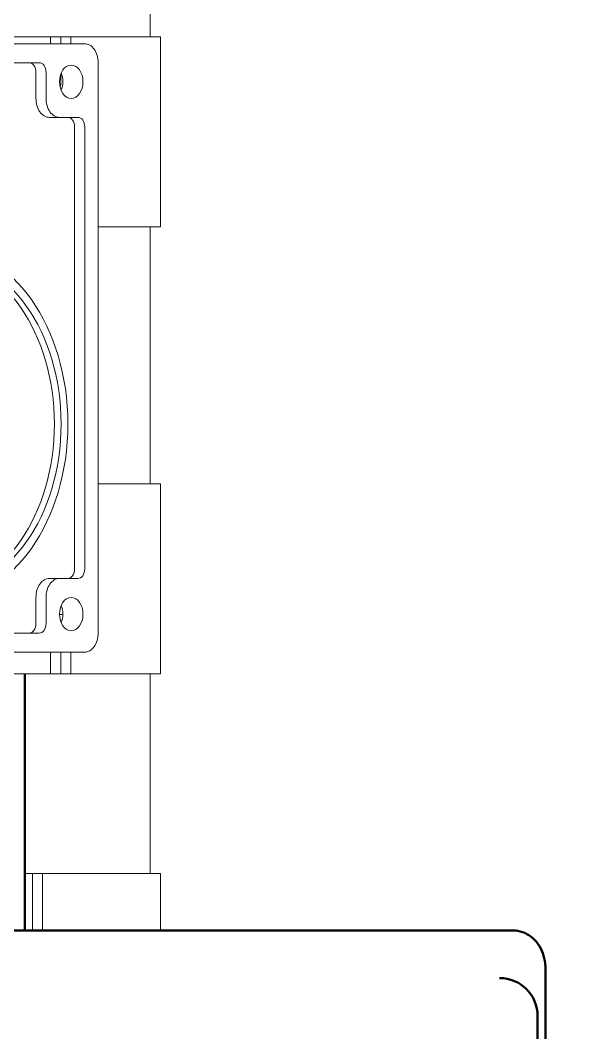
# Model space of a CAD drawing. Header units: inches. Extents: x 20 to 536, y 6 to 344.
# Drawn here: x 303.05 to 310.49, y 102.56 to 115.88 of the extents above; entities that cross this region are included whole.
import ezdxf

# ---------------------------------------------------------------- set-up
doc = ezdxf.new("R2010")
doc.units = ezdxf.units.IN
doc.header["$LTSCALE"] = 16
doc.header["$MEASUREMENT"] = 0
doc.layers.add('Symbol (ANSI)', color=7, linetype='Continuous', lineweight=25)
doc.layers.add('Visible (ANSI)', color=7, linetype='Continuous', lineweight=50)
doc.styles.add('Standard D-E', font='arial.ttf')
doc.dimstyles.new('in [mm] D-E NeptuneBenson$7', dxfattribs={"dimscale": 16, "dimtxt": 0.15, "dimasz": 0.098425, "dimexe": 0.125, "dimexo": 0.063, "dimgap": 0.031496, "dimtad": 0, "dimtih": 1, "dimtoh": 1, "dimdec": 4, "dimrnd": 1e-08, "dimzin": 3, "dimdsep": 46, "dimlunit": 5, "dimtxsty": 'Standard D-E', "dimcen": 0.09, "dimdle": 0.393701, "dimclrd": 256, "dimclre": 256, "dimclrt": 256, "dimadec": 1, "dimazin": 1, "dimtfac": 1, "dimtofl": 0, "dimtmove": 0, "dimatfit": 3, "dimfxl": 1, "dimfrac": 1, "dimtolj": 1, "dimtzin": 4, "dimlwd": -1, "dimlwe": -1, "dimarcsym": 0})

msp = doc.modelspace()

# ---------------------------------------------------------------- linework, layer by layer
at = {"layer": 'Visible (ANSI)', "linetype": 'Continuous', "lineweight": 18}
for p, q in [((304.75421, 127.65734), (304.75421, 115.65734)), ((294.347, 115.56734), (303.89294, 115.56734)), ((303.44393, 115.65734), (294.39296, 115.65734)), ((303.44393, 115.56734), (303.44393, 115.65734)), ((303.44393, 115.65734), (303.58005, 115.65734)), ((303.58005, 115.65734), (303.71263, 115.65734)), ((303.58005, 115.56734), (303.58005, 115.65734)), ((303.71263, 115.65734), (303.71263, 115.56734)), ((304.76152, 115.65734), (303.71263, 115.65734)), ((304.76152, 115.65734), (304.88966, 115.65734)), ((304.88966, 113.15734), (304.88966, 115.65734)), ((294.94362, 115.31731), (303.29632, 115.31731)), ((304.06972, 115.31734), (304.06972, 107.81734)), ((303.25213, 114.84859), (303.25213, 115.19231)), ((303.38471, 115.19231), (303.38471, 114.84859)), ((303.58005, 115.06734), (303.58005, 115.17124)), ((303.4289, 114.59859), (303.56149, 114.59859)), ((303.56149, 114.59859), (303.80453, 114.59859)), ((303.76034, 108.66109), (303.76034, 114.47359)), ((303.89292, 114.47359), (303.89292, 108.66109)), ((304.06972, 113.15734), (304.76152, 113.15734)), ((304.75421, 113.15734), (304.75421, 109.78234)), ((304.88966, 113.15734), (304.76152, 113.15734)), ((304.76152, 109.78234), (304.06972, 109.78234)), ((304.76152, 109.78234), (304.88966, 109.78234)), ((304.88966, 107.28234), (304.88966, 109.78234)), ((303.4289, 108.53609), (303.56149, 108.53609)), ((303.80453, 108.53609), (303.56149, 108.53609)), ((303.25213, 107.94238), (303.25213, 108.28609)), ((303.38471, 108.28609), (303.38471, 107.94238)), ((303.29632, 107.81738), (301.99917, 107.81738)), ((303.89294, 107.56734), (301.92337, 107.56734)), ((303.44393, 107.28234), (303.44393, 107.56734)), ((303.58005, 107.28234), (303.58005, 107.56734)), ((303.71263, 107.56734), (303.71263, 107.28234)), ((302.01718, 107.28234), (303.44393, 107.28234)), ((303.58005, 107.28234), (303.44393, 107.28234)), ((303.71263, 107.28234), (303.58005, 107.28234)), ((303.71263, 107.28234), (304.76152, 107.28234)), ((304.75421, 107.28234), (304.75421, 104.65734)), ((304.88966, 107.28234), (304.76152, 107.28234)), ((303.10735, 104.65734), (303.20528, 104.65734)), ((303.20528, 104.65734), (303.33786, 104.65734)), ((303.20528, 103.90734), (303.20528, 104.65734)), ((304.76152, 104.65734), (303.33786, 104.65734)), ((303.33786, 104.65734), (303.33786, 103.90734)), ((304.76152, 104.65734), (304.88966, 104.65734)), ((304.88966, 103.90734), (304.88966, 104.65734))]:
    msp.add_line(p, q, dxfattribs=at)
at = {"layer": 'Visible (ANSI)'}
for p, q in [((303.10735, 107.28234), (303.10735, 103.90734)), ((309.52515, 103.90734), (299.2721, 103.90734)), ((309.95193, 103.40734), (309.95193, 86.65734)), ((309.84837, 87.28234), (309.84837, 102.78234))]:
    msp.add_line(p, q, dxfattribs=at)
msp.add_arc((309.34837, 102.78234), 0.5, 0, 90, dxfattribs=at)
at = {"layer": 'Visible (ANSI)', "linetype": 'Continuous', "lineweight": 18}
for centre, major_axis, start_param, end_param in [((303.89294, 115.31734), (0, 0.25), 4.71238898, 6.28318531), ((303.16374, 115.19231), (0, 0.125), 4.71238898, 6.28318531), ((303.29632, 115.19231), (0, 0.125), 4.71238898, 6.28318531), ((303.451, 115.06734), (0, 0.21875), 4.17128945, 5.25348851), ((303.4457, 115.06734), (0, 0.19), 4.32455093, 4.71238898), ((303.4289, 114.84859), (0, -0.25), 4.71238898, 6.28318531), ((303.56149, 114.84859), (0, -0.25), 4.71238898, 6.28318531), ((303.67195, 114.47359), (0, 0.125), 4.71238898, 6.28318531), ((303.80453, 114.47359), (0, 0.125), 4.71238898, 6.28318531), ((301.94837, 110.56731), (0, -2.18642), 0.02858945, 3.1130032), ((303.67195, 108.66109), (0, -0.125), 0, 1.57079633), ((303.80453, 108.66109), (0, -0.125), 0, 1.57079633), ((303.4289, 108.28609), (0, 0.25), 0, 1.57079633), ((303.56149, 108.28609), (0, 0.25), 0, 1.57079633), ((303.451, 108.06734), (0, 0.21875), 4.17128945, 5.25348851), ((303.57828, 107.87234), (0, 0.19), 6.07878277, 6.40800419), ((303.16374, 107.94238), (0, -0.125), 0, 1.57079633), ((303.29632, 107.94238), (0, -0.125), 0, 1.57079633), ((303.89294, 107.81734), (0, -0.25), 0, 1.57079633)]:
    msp.add_ellipse(centre, major_axis=major_axis, ratio=0.70710678, start_param=start_param, end_param=end_param, dxfattribs=at)
for centre, major_axis in [((303.71617, 115.06734), (0, 0.21875)), ((302.03676, 110.56731), (0, 2.3125)), ((302.03676, 110.56731), (0, 2.18642)), ((303.71617, 108.06734), (0, 0.21875))]:
    msp.add_ellipse(centre, major_axis=major_axis, ratio=0.70710678, dxfattribs=at)
at = {"layer": 'Visible (ANSI)'}
msp.add_open_spline([(309.52515, 103.90734), (309.56731, 103.90734), (309.60938, 103.90003), (309.6892, 103.87258), (309.72653, 103.85194), (309.79637, 103.79923), (309.82743, 103.76602), (309.88042, 103.6919), (309.90147, 103.65049), (309.93265, 103.5651), (309.94278, 103.52105), (309.9506, 103.45358), (309.95193, 103.43046), (309.95193, 103.40734)], degree=3, knots=[4.71238898, 4.71238898, 4.71238898, 4.71238898, 4.9509029, 4.9509029, 5.20266243, 5.20266243, 5.49234719, 5.49234719, 5.80650645, 5.80650645, 6.12066572, 6.12066572, 6.28318531, 6.28318531, 6.28318531, 6.28318531], dxfattribs=at)

# ---------------------------------------------------------------- leaders
at = {"layer": 'Symbol (ANSI)', "annotation_type": 0, "has_hookline": 1, "hookline_direction": 0, "text_width": 23.73806}
msp.add_leader([(297.35223, 112.87981), (308.78926, 122.08039), (310.36406, 122.08039)], dimstyle='in [mm] D-E NeptuneBenson$7', override={"dimtad": 0}, dxfattribs=at)

doc.saveas('drawing.dxf')
